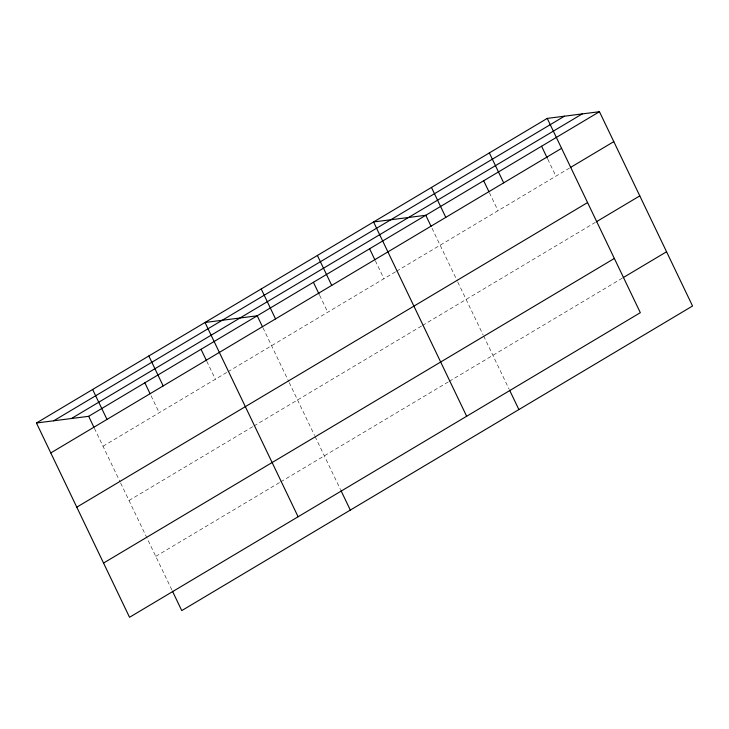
<?xml version="1.0" encoding="UTF-8"?>
<svg xmlns="http://www.w3.org/2000/svg" width="729" height="729" viewBox="0 0 729 729"><rect width="100%" height="100%" fill="white"/><g stroke="black" fill="none" stroke-linecap="round" stroke-linejoin="round"><path stroke-width="0.55" stroke-dasharray="3.65 2.73" d="M103.008 446.239L227.011 372.3M227.977 371.717L395.574 271.78M396.54 271.197L569.422 168.107M128.997 500.486L252.999 426.538M253.965 425.964L421.553 326.018M422.528 325.444L595.402 222.345M155.769 556.364L279.772 482.425M280.738 481.842L448.335 381.905M449.301 381.322L622.183 278.232M547.78 159.195L555.908 176.163M489.414 192.72L498.025 210.681M432.005 228.241L457.293 281.02M457.785 282.05L483.154 335.003M483.646 336.023L509.07 389.104M375.344 260.754L383.946 278.715M319.63 295.254L327.758 312.222M262.969 327.768L288.73 381.54M289.222 382.57L314.6 435.523M315.083 436.543L340.516 489.615M206.781 361.274L215.383 379.226M151.067 395.774L159.195 412.732M94.405 428.288L120.167 482.06M120.659 483.081L171.953 590.135"/><path stroke-width="1.09" d="M547.242 118.399L640.335 312.686L129.543 617.29L36.45 422.993L547.242 118.399L599.457 111.71L692.55 306.007L181.758 610.601L172.445 591.164M53.682 420.788L564.474 116.184M71.433 418.519L582.225 113.915M36.45 422.993L88.665 416.314L599.457 111.71M50.793 452.928L561.585 148.324M570.388 167.533L613.8 141.636M76.782 507.174L587.574 202.571M596.368 221.771L639.789 195.882M103.554 563.052L614.347 258.449M623.149 277.658L666.561 251.76M541.574 146.228L547.306 158.202M489.35 152.917L503.693 182.851M483.682 180.746L488.94 191.727M431.459 187.435L445.802 217.37M431.049 226.245L425.791 215.274L373.576 221.962L466.66 416.259M509.562 390.124L518.884 409.57M369.603 248.78L374.861 259.752M317.388 255.469L331.722 285.394M313.415 282.287L319.156 294.261M261.201 288.976L275.544 318.901M262.486 326.765L257.228 315.794L205.013 322.482L298.106 516.77M340.999 490.644L350.321 510.09M201.04 349.3L206.298 360.272M148.825 355.989L163.168 385.914M144.852 382.807L150.11 393.778M92.638 389.496L106.981 419.421M88.665 416.314L93.923 427.285"/></g></svg>
